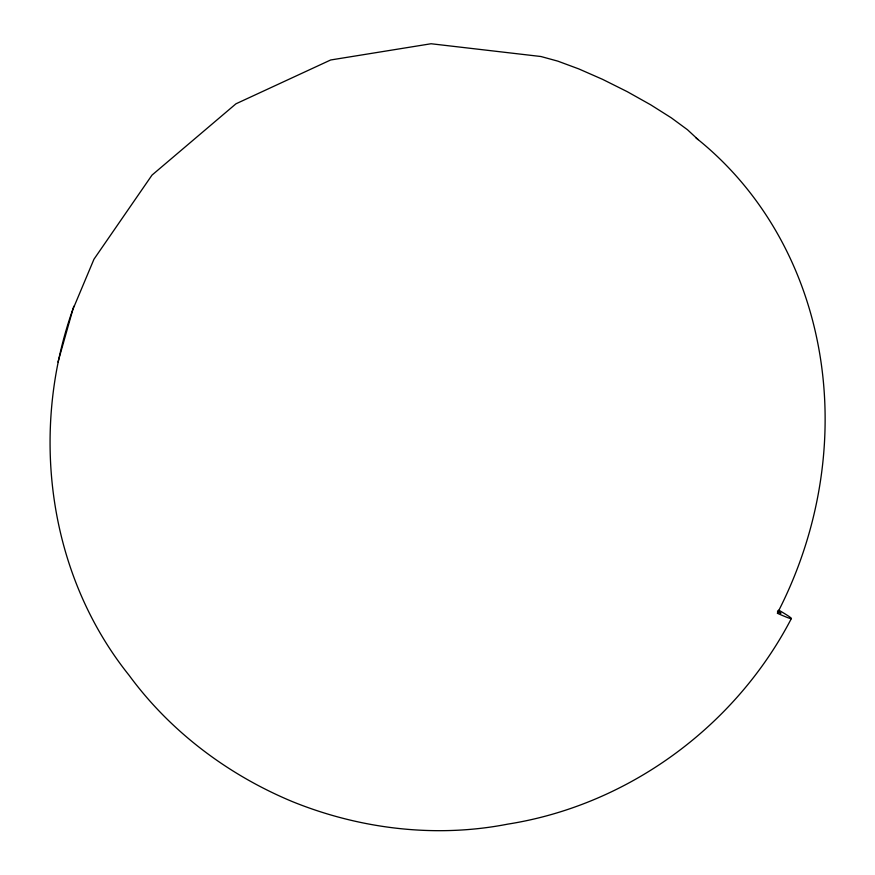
<?xml version="1.0" encoding="UTF-8"?>
<svg xmlns="http://www.w3.org/2000/svg" width="875" height="875" viewBox="0 0 875 875"><rect width="100%" height="100%" fill="white"/><g stroke="black" fill="none" stroke-linecap="round" stroke-linejoin="round"><path stroke-width="1.31" d="M698.141 139.628L687.487 129.741L671.311 117.841L650.694 104.814L627.178 91.634L602.58 79.352L578.834 68.928L557.78 61.13L540.936 56.514L431.069 43.75L330.662 59.981L235.966 103.797L152.02 175.088L93.964 259.219L72.461 310.439C29.772 431.812 47.83 573.978 129.095 675.303C170.428 731.631 228.014 774.812 292.359 801.598C360.062 829.062 435.881 838.228 507.762 824.13C628.184 805.164 735.263 726.513 791.361 618.548M73.773 306.25L57.991 362.064M777.459 611.833L780.981 613.178L777.623 610.859M778.805 610.148A393.87 6.3 27.2 0 1 777.35 613.266A387.92 349.289 -64.6 0 0 696.008 137.922"/></g></svg>
